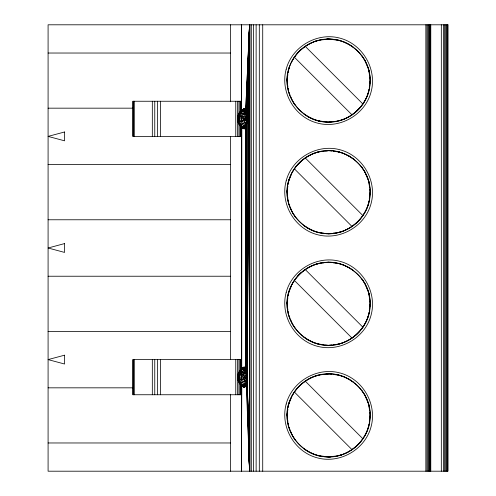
<?xml version="1.0" encoding="UTF-8"?>
<svg xmlns="http://www.w3.org/2000/svg" width="496" height="496" viewBox="0 0 496 496"><rect width="100%" height="100%" fill="white"/><g stroke="black" fill="none" stroke-linecap="round" stroke-linejoin="round"><path stroke-width="0.74" d="M241.49 369.489L241.589 126.957M241.726 369.501L241.806 127.013M241.05 126.052L241.143 126.951L244.869 128.693C237.243 127.584 235.061 115.382 241.149 110.695L241.757 110.434L243.858 111.488L245.7 110.031L244.869 108.959C241.825 111.389 239.308 114.774 239.326 118.823L242.253 124.019L245.749 127.528L245.7 368.385L246.686 371.529L247.138 375.472L249.538 471.2L249.538 24.8L245.7 110.031L246.816 113.906L247.182 118.823L246.927 373.023L242.476 379.607L237.956 380.215C235.309 377.382 242.166 362.892 245.7 368.385L242.129 371.926L239.326 377.177C239.308 381.226 241.825 384.611 244.869 387.041L246.493 383.693L247.175 377.964L249.538 24.8L245.762 110.149C242.209 111.854 241.459 115.897 239.326 118.823C239.308 122.878 241.825 126.263 244.869 128.693L246.345 125.922L247.144 120.398L249.538 24.8L247.169 376.321L244.125 377.177C243.672 379.465 244.931 381.635 246.636 383.073L249.538 471.2L247.175 377.964L244.125 377.177L243.66 375.007L244.534 373.017L246.537 370.841L244.788 370.487L241.757 368.782L241.149 369.043L243.852 367.232C236.046 370.934 235.705 385.547 244.869 387.041L241.143 385.299L243.852 387.122C239.221 384.586 237.472 379.142 237.956 374.133L247.138 375.472M247.144 120.398L237.956 121.861L237.956 115.785L241.031 116.095C241.465 119.97 243.114 123.926 246.177 126.461L246.152 369.477C242.68 371.653 241.378 375.993 241.168 379.88L242.253 382.373L245.613 386.13L242.792 385.113L239.196 382.999L239.32 382.354M239.196 112.995L245.582 109.808L243.858 111.488L246.537 112.493L244.534 114.669L243.66 116.659L244.125 118.823L245.805 120.466L246.965 122.667L246.927 373.023L244.534 373.017L240.92 371.498L239.196 371.349M241.794 385.355L241.409 471.2L241.409 384.815M241.168 121.532C241.323 117.558 242.811 113.41 246.103 110.974L249.538 24.8L247.014 373.817L246.258 373.916L244.534 373.017L242.209 374.685M242.308 127.391L241.143 126.951L243.852 128.768C238.309 125.742 236.338 118.141 239.748 112.809L244.534 114.669L246.927 114.675L244.125 118.823C243.672 121.117 244.931 123.287 246.636 124.725L246.686 371.529L244.788 370.487L246.103 369.322L243.858 369.836L245.582 368.156L242.792 369.235L239.748 371.157M287.475 83.675C286.496 78.244 287.637 72.652 289.211 67.437C280.178 91.704 299.094 120.33 324.762 121.973C345.476 124.316 366.079 108.767 369.477 88.195C374.412 65.106 356.01 40.827 332.487 39.227C311.978 36.933 290.941 52.272 288.083 72.918M287.475 195.275C284.561 172.782 304.271 151.144 326.74 150.691C350.263 149.005 371.82 170.562 370.134 194.085C369.669 217.031 347.547 236.282 324.762 233.573C299.094 231.93 280.178 203.304 289.211 179.037M287.475 306.875C284.561 284.375 304.271 262.744 326.74 262.291C350.263 260.605 371.82 282.162 370.134 305.685C369.675 328.631 347.547 347.882 324.762 345.173C299.1 343.53 280.178 314.904 289.211 290.637M287.475 418.475C284.561 395.975 304.271 374.344 326.74 373.891C350.263 372.205 371.82 393.762 370.134 417.285C369.675 440.231 347.547 459.482 324.762 456.773C299.1 455.13 280.178 426.504 289.211 402.237M246.816 113.906L244.788 112.133L246.152 111.123L249.538 24.8L247.138 117.118L241.031 116.095M242.476 121.26L244.125 118.823L247.169 117.974L249.538 24.8L246.686 113.181L245.904 113.007L243.214 114.043M247.169 117.974L245.576 117.124L247.107 116.56L249.538 24.8L247.014 115.469L246.258 115.562L244.534 114.669L246.89 114.415L245.904 113.007M249.538 24.8L247.089 116.281L246.258 115.562L247.107 116.56M369.774 77.525L370.177 80.6L369.477 88.195L368.038 93.763M369.774 189.125L370.177 192.2L369.477 199.795L368.038 205.363M369.774 300.725L370.177 303.8L369.477 311.395L368.038 316.963M369.774 412.325L370.177 415.4L369.477 422.995L368.038 428.563M287.072 80.6L287.475 77.525M287.68 75.993L287.878 74.456M287.072 192.2L287.475 189.125M287.68 187.593L287.878 186.056M288.083 184.518C290.656 167.096 306.404 152.433 324.018 151.255M287.072 303.8L287.475 300.725M287.68 299.193L287.878 297.656M288.083 296.118C290.656 278.696 306.404 264.033 324.018 262.855M287.072 415.4L287.475 412.325M287.68 410.793L287.878 409.256M288.083 407.718C290.656 390.296 306.404 375.633 324.018 374.455M333.231 121.545C350.61 120.392 366.098 106.125 369.067 89.051M369.266 87.513L369.57 85.207M369.774 83.675L370.177 80.6M333.231 233.145C350.61 231.992 366.098 217.725 369.067 200.651M369.266 199.113L369.57 196.807M369.774 195.275L370.177 192.2M333.231 344.745C350.61 343.592 366.098 329.325 369.067 312.251M369.266 310.713L369.57 308.407M369.774 306.875L370.177 303.8M333.231 456.345C350.61 455.192 366.098 440.925 369.067 423.851M369.266 422.313L369.57 420.007M369.774 418.475L370.177 415.4M244.193 367.114L241.757 368.782L244.869 367.307C241.825 369.737 239.308 373.122 239.326 377.177L241.168 379.88M239.32 124.006L239.196 124.651L245.198 128.383M237.956 121.861L237.522 118.823L238.316 116.182L237.956 115.785M237.956 380.215L237.522 377.177L238.316 374.53L237.956 374.133M288.486 69.843C292.795 53.872 307.284 40.734 324.018 39.655M292.045 61.256C297.259 51.057 307.005 43.797 317.868 40.461M288.486 181.443L291.45 174.288M292.045 172.856C297.259 162.657 307.005 155.397 317.868 152.061M368.764 91.351C364.734 105.419 353.45 116.715 339.382 120.739M288.486 293.043L291.45 285.888M292.045 284.456C297.259 274.257 307.005 267.003 317.868 263.661M368.764 202.951C364.734 217.019 353.45 228.315 339.382 232.339M288.486 404.643L291.45 397.488M292.045 396.056C297.259 385.857 307.005 378.603 317.868 375.261M368.764 314.557C364.74 328.625 353.45 339.915 339.382 343.939M368.764 426.157C364.74 440.225 353.45 451.515 339.382 455.539M238.582 115.574L239.394 113.758M242.6 110.676L242.891 110.038L241.149 110.695C250.474 105.4 240.703 110.54 239.748 112.809M242.891 368.385L243.691 367.331M239.735 115.866L237.987 118.823L239.735 121.787M239.735 374.213L237.987 377.177L239.735 380.134M244.125 377.177L245.805 378.814L247.12 379.26L246.469 380.32L239.698 383.185M243.691 108.984L241.149 110.695L243.852 108.878L241.757 110.434L244.776 108.897M243.914 128.799L241.713 127.212L244.999 125.358L246.872 123.38L244.912 122.797L239.698 124.837M243.914 387.153L241.713 385.559L244.999 383.712L246.872 381.734L244.912 381.145L246.965 381.015L249.538 471.2L246.345 384.27L244.999 383.712C242.036 380.426 240.758 375.881 240.92 371.498L238.464 374.034M247.101 121.167L244.912 122.797L246.934 122.909M238.464 115.686L240.92 113.144M297.476 53.097L301.122 49.451M297.476 164.697L301.122 161.051M356.128 111.749L359.774 108.103M297.476 276.297L301.122 272.651M356.128 223.349L359.774 219.703M297.476 387.897L301.122 384.251M356.128 334.949L359.774 331.303M356.128 446.549L359.774 442.903M241.428 118.823L243.66 116.659M241.428 377.177L243.66 375.007M244.528 108.791L241.757 110.434L244.193 108.767M245.198 367.61L242.792 369.235L245.39 367.865M245.198 109.263L242.792 110.881L245.39 109.511M243.517 109.132L241.149 110.695L243.195 109.523M243.517 367.486L241.149 369.043L242.308 368.609M241.757 110.434L244.342 108.76M244.776 367.251L241.757 368.782L244.342 367.108M247.175 377.964L245.805 378.814L242.476 379.607M241.757 368.782L244.528 367.139M243.195 367.871L241.149 369.043L243.071 368.057M245.749 385.876L243.97 384.437L246.177 384.809L244.999 383.712L246.493 383.693L246.221 382.726L246.76 382.416M246.233 126.288L244.999 125.358L246.493 125.345L246.221 124.372L246.76 124.068M244.788 112.133L246.258 111.445M244.788 370.487L246.258 369.793M245.935 110.546L243.858 111.488L246.103 110.974M245.935 368.894L243.858 369.836L245.762 368.503L245.749 127.528M243.214 372.391L245.904 371.361L246.816 372.26M315.462 41.187L321.024 39.748L328.625 39.048L331.7 39.451M341.787 120.013L336.22 121.452L328.625 122.152L325.55 121.749M315.462 152.787L321.024 151.348L328.625 150.648L331.7 151.051M341.787 231.613L336.22 233.052L328.625 233.752L325.55 233.349M315.462 264.387L321.024 262.948L328.625 262.248L331.7 262.651M341.787 343.213L336.22 344.652L328.625 345.352L325.55 344.949M315.462 375.987L321.024 374.548L328.625 373.848L331.7 374.251M341.787 454.813L336.22 456.252L328.625 456.952L325.55 456.549M325.55 39.451L328.625 39.048M328.625 122.152L331.7 121.749M325.55 151.051L328.625 150.648M328.625 233.752L331.7 233.349M325.55 262.651L328.625 262.248M328.625 345.352L331.7 344.949M325.55 374.251L328.625 373.848M328.625 456.952L331.7 456.549M244.534 373.017L246.89 372.763L245.904 371.361M247.039 121.929L246.469 121.973L247.12 120.912L245.805 120.466L247.175 119.61L244.125 118.823M247.039 380.277L246.469 380.32L245.805 378.814L247.144 378.746L249.538 471.2L247.101 379.521L246.469 380.32L246.965 381.015M244.912 122.797L246.965 122.667M48.087 53.029L230.423 53.029M241.409 101.252L132.878 101.252L132.878 136.4L241.409 136.4M48.087 108.171L133.077 108.171M237.522 118.823L247.182 118.823M48.087 164.629L230.423 164.629M48.087 219.771L230.423 219.771M48.087 276.229L230.423 276.229M48.087 331.371L230.423 331.371M241.409 359.6L132.878 359.6L132.878 394.748L241.409 394.748M237.522 377.177L247.182 377.177M48.087 387.829L133.077 387.829M48.087 442.971L230.423 442.971M326.74 39.091C346.065 38.124 364.715 52.204 369.067 71.064M330.51 122.109C311.178 123.076 292.535 108.996 288.182 90.136M326.74 150.691C346.065 149.724 364.715 163.81 369.067 182.664M330.51 233.709C311.178 234.676 292.535 220.596 288.182 201.736M326.74 262.291C346.065 261.324 364.715 275.404 369.067 294.264M330.51 345.309C311.178 346.276 292.535 332.196 288.182 313.336M326.74 373.891C346.065 372.924 364.715 387.004 369.067 405.864M330.51 456.909C311.178 457.876 292.535 443.796 288.182 424.936M244.912 381.145L246.934 381.257M333.231 39.655L339.382 40.461M317.868 120.739L324.018 121.545M333.231 151.255L339.382 152.061M317.868 232.339L324.018 233.145M333.231 262.855L339.382 263.661M317.868 343.939L324.018 344.745M333.231 374.455L339.382 375.261M317.868 455.539L324.018 456.345M246.177 126.461L243.97 126.089L245.613 127.782L242.792 126.765L245.408 128.111M338.16 40.157L343.647 41.856L349.401 44.615M319.089 121.043L313.596 119.344L307.849 116.585M338.16 151.757L343.647 153.456L349.401 156.215M319.089 232.643L313.596 230.944L307.849 228.185M338.16 263.357L343.647 265.056L349.401 267.815M319.089 344.243L313.596 342.544L307.849 339.785M338.16 374.957L343.647 376.656L349.401 379.415M319.089 455.843L313.596 454.144L307.849 451.385M243.282 386.595L241.143 385.299L242.891 385.962L243.517 386.868M244.999 125.358L246.345 125.922M245.997 126.951L243.97 126.089L245.811 127.391M245.997 385.299L243.97 384.437L245.811 385.739M245.408 386.458L242.792 385.113L245.198 386.737M247.169 376.321L245.576 375.478L247.107 374.914L246.258 373.916L247.089 374.635M244.559 128.848L241.143 126.951L243.517 128.514M244.559 387.196L241.713 385.559L244.528 387.209M241.143 385.299L243.195 386.477M241.713 127.212L244.528 128.861M348.855 44.305L353.673 47.442M303.577 113.758L308.394 116.895M348.855 155.905L353.673 159.042M303.577 225.358L308.394 228.495M348.855 267.505L353.673 270.642M303.577 336.958L308.394 340.095M348.855 379.105L353.673 382.242M303.577 448.558L308.394 451.695M244.999 383.712L246.233 384.636M246.221 382.726L246.636 383.073M246.221 124.372L246.636 124.725M305.189 46.289L362.936 104.036M294.314 57.164L352.061 114.911M305.189 157.889L362.936 215.636M294.314 168.764L352.061 226.511M305.189 269.489L362.936 327.236M294.314 280.364L352.061 338.111M305.189 381.089L362.936 438.836M294.314 391.964L352.061 449.711M238.421 121.96L240.92 124.502M238.421 380.308L240.92 382.856M243.282 128.241L242.891 127.615M361.782 55.552L364.92 60.369M361.782 167.152L364.92 171.969M292.33 100.831L295.467 105.648M361.782 278.752L364.92 283.569M292.33 212.431L295.467 217.248M361.782 390.352L364.92 395.169M292.33 324.031L295.467 328.848M292.33 435.631L295.467 440.448M364.61 59.824L368.764 69.843L369.997 76.737L370.134 82.485M364.61 171.424L368.764 181.443L369.997 188.337L370.134 194.085M287.116 78.715L287.252 84.463L288.486 91.351L289.968 94.934M290.563 96.367L292.64 101.376M364.61 283.024L368.764 293.043L369.997 299.937L370.134 305.685M287.116 190.315L287.252 196.063L288.486 202.951L289.968 206.534M290.563 207.967L292.64 212.976M364.61 394.624L368.764 404.643L369.997 411.537L370.134 417.285M287.116 301.915L287.252 307.663L288.486 314.557L289.968 318.134M290.563 319.567L292.64 324.576M287.116 413.515L287.252 419.263L288.486 426.157L289.968 429.734M290.563 431.167L292.64 436.176M368.764 69.843L369.57 75.993M368.764 181.443L369.57 187.593M368.764 293.043L369.57 299.193M368.764 404.643L369.57 410.793M287.68 85.207L287.878 86.744M288.083 88.282L288.486 91.351M287.68 196.807L287.878 198.344M288.083 199.882L288.486 202.951M287.68 308.407L287.878 309.944M288.083 311.482L288.486 314.557M287.68 420.007L287.878 421.544M288.083 423.082L288.486 426.157M247.12 379.26L249.538 471.2M241.484 111.166L241.409 24.8L241.409 111.185M447.764 24.8L447.764 471.2M447.324 24.8L447.324 471.2M446.629 24.8L446.629 471.2M445.718 24.8L445.718 471.2M444.658 24.8L444.658 471.2M443.517 24.8L443.517 471.2M441.322 24.8L441.322 471.2M430.776 24.8L430.776 471.2M430.243 24.8L430.243 471.2M430.051 24.8L430.051 471.2M429.592 24.8L429.592 471.2M428.891 24.8L428.891 471.2M427.992 24.8L427.992 471.2M426.957 24.8L426.957 471.2M425.853 24.8L425.853 471.2M262.719 24.8L262.719 471.2M259.309 24.8L259.309 471.2M256.128 24.8L256.128 471.2M253.4 24.8L253.4 471.2M251.305 24.8L251.305 471.2M249.984 24.8L249.984 471.2M241.409 126.468L241.409 369.532M240.709 101.252L240.709 111.947M240.709 125.705L240.709 136.4M240.709 359.6L240.709 370.295M240.709 384.053L240.709 394.748M240.052 101.252L240.052 112.71M240.052 124.936L240.052 136.4M240.052 359.6L240.052 371.064M240.052 383.29L240.052 394.748M238.948 101.252L238.948 114.241M238.948 123.411L238.948 136.4M238.948 359.6L238.948 372.589M238.948 381.759L238.948 394.748M237.479 101.252L237.479 136.4M237.479 359.6L237.479 394.748M235.755 101.252L235.755 136.4M235.755 359.6L235.755 394.748M230.423 24.8L230.423 101.779M230.423 136.4L230.423 359.6M230.423 394.221L230.423 471.2M160.45 101.252L160.45 136.4M160.45 359.6L160.45 394.748M157.499 101.252L157.499 136.4M157.499 359.6L157.499 394.748M154.758 101.252L154.758 136.4M154.758 359.6L154.758 394.748M152.322 101.252L152.322 136.4M152.322 359.6L152.322 394.748M134.292 101.252L134.292 136.4M134.292 359.6L134.292 394.748M133.529 101.252L133.529 136.4M133.529 359.6L133.529 394.748M133.046 101.252L133.021 136.4M133.046 359.6L133.021 394.748M286.186 69.229C279.955 91.903 294.5 117.093 317.254 123.039C339.927 129.27 365.124 114.725 371.064 91.971C377.295 69.297 362.75 44.101 339.996 38.161C317.316 31.93 292.125 46.475 286.186 69.229M286.186 180.829C279.955 203.503 294.5 228.693 317.254 234.639C339.927 240.87 365.124 226.325 371.064 203.571C377.295 180.897 362.75 155.701 339.996 149.761C317.316 143.53 292.125 158.075 286.186 180.829M286.186 292.429C279.955 315.103 294.5 340.293 317.254 346.239C339.927 352.47 365.118 337.925 371.064 315.171C377.295 292.497 362.75 267.307 339.996 261.361C317.322 255.13 292.125 269.675 286.186 292.429M286.186 404.029C279.955 426.703 294.5 451.893 317.254 457.839C339.927 464.07 365.118 449.525 371.064 426.771C377.295 404.097 362.75 378.907 339.996 372.961C317.322 366.73 292.125 381.275 286.186 404.029M64.561 131.986L48.087 136.4L64.561 140.814L64.561 131.986M64.561 243.586L48.087 248L64.561 252.414L64.561 243.586M64.561 355.186L48.087 359.6L64.561 364.014L64.561 355.186M447.913 24.8L48.087 24.8L48.087 471.2L447.913 471.2L447.913 24.8"/></g></svg>
